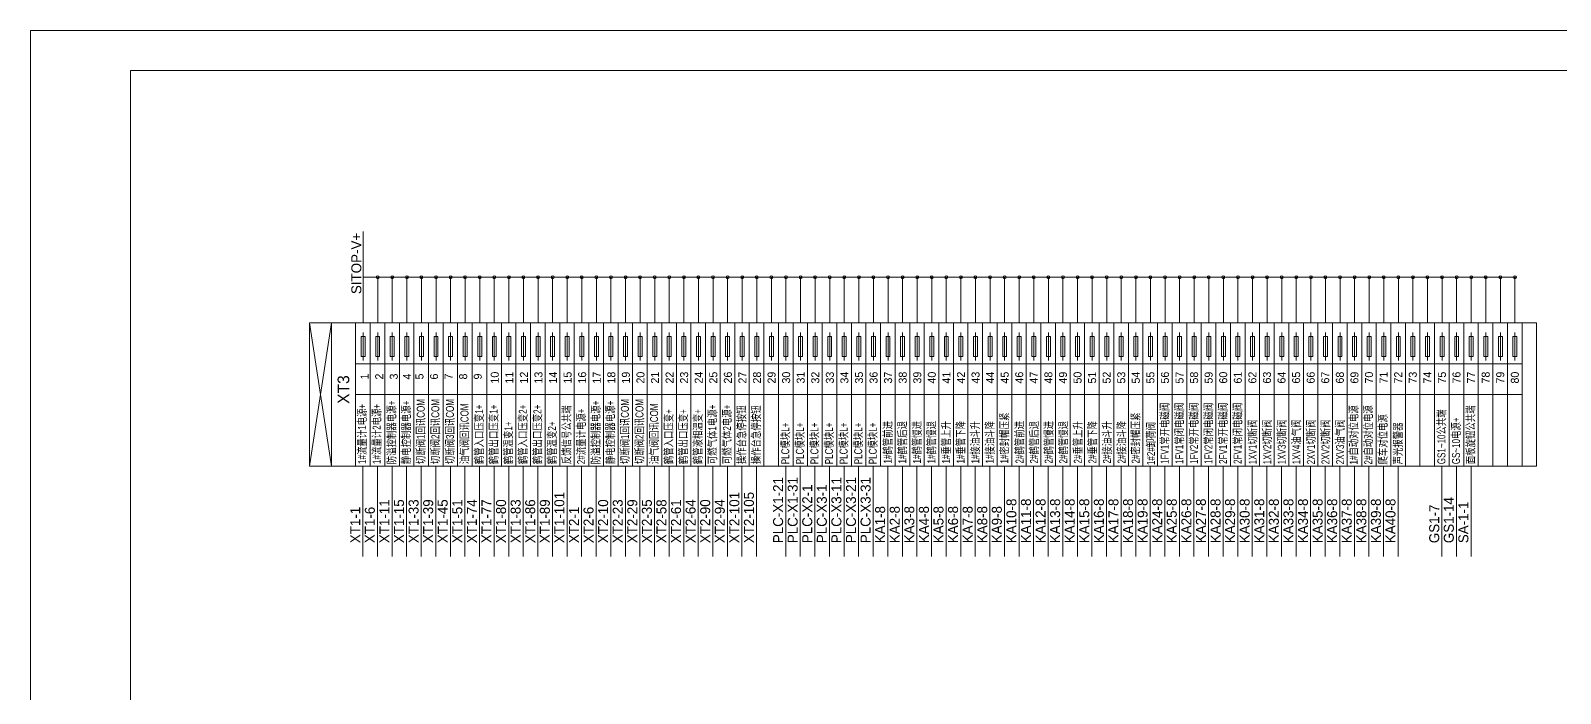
# Model space of a CAD drawing. Header units: millimetres. Extents: x 32721 to 72822, y 57624 to 123188.
# Drawn here: x 42543 to 45093, y 66426 to 67531 of the extents above; entities that cross this region are included whole.
import ezdxf
from ezdxf.enums import TextEntityAlignment as Align

# ---------------------------------------------------------------- set-up
doc = ezdxf.new("R2010")
doc.units = ezdxf.units.MM
doc.header["$LTSCALE"] = 10
for name, color, linetype, lineweight in [('1轮廓实线层', 7, 'Continuous', 18), ('2细线层', 4, 'Continuous', 18), ('图框层', 7, 'Continuous', 18)]:
    doc.layers.add(name, color=color, linetype=linetype, lineweight=lineweight)
doc.styles.add('样式 1', font='SIMYOU.TTF', dxfattribs={"width": 0.75})

msp = doc.modelspace()

# ---------------------------------------------------------------- linework, layer by layer
at = {"layer": '1轮廓实线层'}
for p, q in [((43097.4, 67043.4), (43097.4, 67195.52)), ((43097.4, 67119.46), (43923.6, 67119.46)), ((43121.7, 67043.4), (43121.7, 67119.46)), ((43146, 67043.4), (43146, 67119.46)), ((43170.3, 67043.4), (43170.3, 67119.46)), ((43194.6, 67043.4), (43194.6, 67119.46)), ((43218.9, 67043.4), (43218.9, 67119.46)), ((43243.2, 67043.4), (43243.2, 67119.46)), ((43267.5, 67043.4), (43267.5, 67119.46)), ((43291.8, 67043.4), (43291.8, 67119.46)), ((43316.1, 67043.4), (43316.1, 67119.46)), ((43340.4, 67043.4), (43340.4, 67119.46)), ((43364.7, 67043.4), (43364.7, 67119.46)), ((43389, 67043.4), (43389, 67119.46)), ((43413.3, 67043.4), (43413.3, 67119.46)), ((43437.6, 67043.4), (43437.6, 67119.46)), ((43461.9, 67043.4), (43461.9, 67119.46)), ((43486.2, 67043.4), (43486.2, 67119.46)), ((43510.5, 67043.4), (43510.5, 67119.46)), ((43534.8, 67043.4), (43534.8, 67119.46)), ((43559.1, 67043.4), (43559.1, 67119.46)), ((43583.4, 67043.4), (43583.4, 67119.46)), ((43607.7, 67043.4), (43607.7, 67119.46)), ((43632, 67043.4), (43632, 67119.46)), ((43656.3, 67043.4), (43656.3, 67119.46)), ((43680.6, 67043.4), (43680.6, 67119.46)), ((43704.9, 67043.4), (43704.9, 67119.46)), ((43729.2, 67043.4), (43729.2, 67119.46)), ((43753.5, 67043.4), (43753.5, 67119.46)), ((43777.8, 67043.4), (43777.8, 67119.46)), ((43802.1, 67043.4), (43802.1, 67119.46)), ((43826.4, 67043.4), (43826.4, 67119.46)), ((43850.7, 67043.4), (43850.7, 67119.46)), ((43875, 67043.4), (43875, 67119.46)), ((43899.3, 67043.4), (43899.3, 67119.46)), ((43923.6, 67043.4), (43923.6, 67119.46)), ((43923.6, 67119.46), (44749.8, 67119.46)), ((43947.9, 67043.4), (43947.9, 67119.46)), ((43972.2, 67043.4), (43972.2, 67119.46)), ((43996.5, 67043.4), (43996.5, 67119.46)), ((44020.8, 67043.4), (44020.8, 67119.46)), ((44045.1, 67043.4), (44045.1, 67119.46)), ((44069.4, 67043.4), (44069.4, 67119.46)), ((44093.7, 67043.4), (44093.7, 67119.46)), ((44118, 67043.4), (44118, 67119.46)), ((44142.3, 67043.4), (44142.3, 67119.46)), ((44166.6, 67043.4), (44166.6, 67119.46)), ((44190.9, 67043.4), (44190.9, 67119.46)), ((44215.2, 67043.4), (44215.2, 67119.46)), ((44239.5, 67043.4), (44239.5, 67119.46)), ((44263.8, 67043.4), (44263.8, 67119.46)), ((44288.1, 67043.4), (44288.1, 67119.46)), ((44312.4, 67043.4), (44312.4, 67119.46)), ((44336.7, 67043.4), (44336.7, 67119.46)), ((44361, 67043.4), (44361, 67119.46)), ((44385.3, 67043.4), (44385.3, 67119.46)), ((44409.6, 67043.4), (44409.6, 67119.46)), ((44433.9, 67043.4), (44433.9, 67119.46)), ((44458.2, 67043.4), (44458.2, 67119.46)), ((44482.5, 67043.4), (44482.5, 67119.46)), ((44506.8, 67043.4), (44506.8, 67119.46)), ((44531.1, 67043.4), (44531.1, 67119.46)), ((44555.4, 67043.4), (44555.4, 67119.46)), ((44579.7, 67043.4), (44579.7, 67119.46)), ((44604, 67043.4), (44604, 67119.46)), ((44628.3, 67043.4), (44628.3, 67119.46)), ((44652.6, 67043.4), (44652.6, 67119.46)), ((44676.9, 67043.4), (44676.9, 67119.46)), ((44701.2, 67043.4), (44701.2, 67119.46)), ((44725.5, 67043.4), (44725.5, 67119.46)), ((44749.8, 67043.4), (44749.8, 67119.46)), ((44749.8, 67119.46), (45019.6, 67119.46)), ((44774.1, 67043.4), (44774.1, 67119.46)), ((44798.4, 67043.4), (44798.4, 67119.46)), ((44822.7, 67043.4), (44822.7, 67119.46)), ((44847, 67043.4), (44847, 67119.46)), ((44871.3, 67043.4), (44871.3, 67119.46)), ((44895.6, 67043.4), (44895.6, 67119.46)), ((44919.9, 67043.4), (44919.9, 67119.46)), ((44944.2, 67043.4), (44944.2, 67119.46)), ((44968.5, 67043.4), (44968.5, 67119.46)), ((44992.8, 67043.4), (44992.8, 67119.46)), ((45017.1, 67043.4), (45017.1, 67119.46)), ((43008.17, 67043.4), (43044.62, 66804.2)), ((43008.17, 66804.2), (43044.62, 67043.4)), ((43044.62, 66804.2), (43044.62, 67043.4)), ((43044.62, 67043.4), (45053.2, 67043.4)), ((43084.9, 67043.4), (43084.9, 66804.2)), ((43109.2, 67043.4), (43109.2, 66804.2)), ((43133.5, 67043.4), (43133.5, 66804.2)), ((43157.8, 67043.4), (43157.8, 66804.2)), ((43182.1, 67043.4), (43182.1, 66804.2)), ((43206.4, 67043.4), (43206.4, 66804.2)), ((43230.7, 67043.4), (43230.7, 66804.2)), ((43255, 67043.4), (43255, 66804.2)), ((43279.3, 67043.4), (43279.3, 66804.2)), ((43303.6, 67043.4), (43303.6, 66804.2)), ((43327.9, 67043.4), (43327.9, 66804.2)), ((43352.2, 67043.4), (43352.2, 66804.2)), ((43376.5, 67043.4), (43376.5, 66804.2)), ((43400.8, 67043.4), (43400.8, 66804.2)), ((43425.1, 67043.4), (43425.1, 66804.2)), ((43449.4, 67043.4), (43449.4, 66804.2)), ((43473.7, 67043.4), (43473.7, 66804.2)), ((43498, 67043.4), (43498, 66804.2)), ((43522.3, 67043.4), (43522.3, 66804.2)), ((43546.6, 67043.4), (43546.6, 66804.2)), ((43570.9, 67043.4), (43570.9, 66804.2)), ((43595.2, 67043.4), (43595.2, 66804.2)), ((43619.5, 67043.4), (43619.5, 66804.2)), ((43643.8, 67043.4), (43643.8, 66804.2)), ((43668.1, 67043.4), (43668.1, 66804.2)), ((43692.4, 67043.4), (43692.4, 66804.2)), ((43716.7, 67043.4), (43716.7, 66804.2)), ((43741, 67043.4), (43741, 66804.2)), ((43765.3, 67043.4), (43765.3, 66804.2)), ((43789.6, 67043.4), (43789.6, 66804.2)), ((43813.9, 67043.4), (43813.9, 66804.2)), ((43838.2, 67043.4), (43838.2, 66804.2)), ((43862.5, 67043.4), (43862.5, 66804.2)), ((43886.8, 67043.4), (43886.8, 66804.2)), ((43911.1, 67043.4), (43911.1, 66804.2)), ((43935.4, 67043.4), (43935.4, 66804.2)), ((43959.7, 67043.4), (43959.7, 66804.2)), ((43984, 67043.4), (43984, 66804.2)), ((44008.3, 67043.4), (44008.3, 66804.2)), ((44032.6, 67043.4), (44032.6, 66804.2)), ((44056.9, 67043.4), (44056.9, 66804.2)), ((44081.2, 67043.4), (44081.2, 66804.2)), ((44105.5, 67043.4), (44105.5, 66804.2)), ((44129.8, 67043.4), (44129.8, 66804.2)), ((44154.1, 67043.4), (44154.1, 66804.2)), ((44178.4, 67043.4), (44178.4, 66804.2)), ((44202.7, 67043.4), (44202.7, 66804.2)), ((44227, 67043.4), (44227, 66804.2)), ((44251.3, 67043.4), (44251.3, 66804.2)), ((44275.6, 67043.4), (44275.6, 66804.2)), ((44299.9, 67043.4), (44299.9, 66804.2)), ((44324.2, 67043.4), (44324.2, 66804.2)), ((44348.5, 67043.4), (44348.5, 66804.2)), ((44372.8, 67043.4), (44372.8, 66804.2)), ((44397.1, 67043.4), (44397.1, 66804.2)), ((44421.4, 67043.4), (44421.4, 66804.2)), ((44445.7, 67043.4), (44445.7, 66804.2)), ((44470, 67043.4), (44470, 66804.2)), ((44494.3, 67043.4), (44494.3, 66804.2)), ((44518.6, 67043.4), (44518.6, 66804.2)), ((44542.9, 67043.4), (44542.9, 66804.2)), ((44567.2, 67043.4), (44567.2, 66804.2)), ((44591.5, 67043.4), (44591.5, 66804.2)), ((44615.8, 67043.4), (44615.8, 66804.2)), ((44640.1, 67043.4), (44640.1, 66804.2)), ((44664.4, 67043.4), (44664.4, 66804.2)), ((44688.7, 67043.4), (44688.7, 66804.2)), ((44713, 67043.4), (44713, 66804.2)), ((44737.3, 67043.4), (44737.3, 66804.2)), ((44761.6, 67043.4), (44761.6, 66804.2)), ((44785.9, 67043.4), (44785.9, 66804.2)), ((44810.2, 67043.4), (44810.2, 66804.2)), ((44834.5, 67043.4), (44834.5, 66804.2)), ((44858.8, 67043.4), (44858.8, 66804.2)), ((44883.1, 67043.4), (44883.1, 66804.2)), ((44907.4, 67043.4), (44907.4, 66804.2)), ((44931.7, 67043.4), (44931.7, 66804.2)), ((44956, 67043.4), (44956, 66804.2)), ((44980.3, 67043.4), (44980.3, 66804.2)), ((45004.6, 67043.4), (45004.6, 66804.2)), ((45028.9, 67043.4), (45028.9, 66804.2)), ((45053.2, 67043.4), (45053.2, 66804.2)), ((43097.4, 66980.59), (43097.4, 67027.2)), ((43121.7, 66980.59), (43121.7, 67027.2)), ((43146, 66980.59), (43146, 67027.2)), ((43170.3, 66980.59), (43170.3, 67027.2)), ((43194.6, 66980.59), (43194.6, 67027.2)), ((43218.9, 66980.59), (43218.9, 67027.2)), ((43243.2, 66980.59), (43243.2, 67027.2)), ((43267.5, 66980.59), (43267.5, 67027.2)), ((43291.8, 66980.59), (43291.8, 67027.2)), ((43316.1, 66980.59), (43316.1, 67027.2)), ((43340.4, 66980.59), (43340.4, 67027.2)), ((43364.7, 66980.59), (43364.7, 67027.2)), ((43389, 66980.59), (43389, 67027.2)), ((43413.3, 66980.59), (43413.3, 67027.2)), ((43437.6, 66980.59), (43437.6, 67027.2)), ((43461.9, 66980.59), (43461.9, 67027.2)), ((43486.2, 66980.59), (43486.2, 67027.2)), ((43510.5, 66980.59), (43510.5, 67027.2)), ((43534.8, 66980.59), (43534.8, 67027.2)), ((43559.1, 66980.59), (43559.1, 67027.2)), ((43583.4, 66980.59), (43583.4, 67027.2)), ((43607.7, 66980.59), (43607.7, 67027.2)), ((43632, 66980.59), (43632, 67027.2)), ((43656.3, 66980.59), (43656.3, 67027.2)), ((43680.6, 66980.59), (43680.6, 67027.2)), ((43704.9, 66980.59), (43704.9, 67027.2)), ((43729.2, 66980.59), (43729.2, 67027.2)), ((43753.5, 66980.59), (43753.5, 67027.2)), ((43777.8, 66980.59), (43777.8, 67027.2)), ((43802.1, 66980.59), (43802.1, 67027.2)), ((43826.4, 66980.59), (43826.4, 67027.2)), ((43850.7, 66980.59), (43850.7, 67027.2)), ((43875, 66980.59), (43875, 67027.2)), ((43899.3, 66980.59), (43899.3, 67027.2)), ((43923.6, 66980.59), (43923.6, 67027.2)), ((43947.9, 66980.59), (43947.9, 67027.2)), ((43972.2, 66980.59), (43972.2, 67027.2)), ((43996.5, 66980.59), (43996.5, 67027.2)), ((44020.8, 66980.59), (44020.8, 67027.2)), ((44045.1, 66980.59), (44045.1, 67027.2)), ((44069.4, 66980.59), (44069.4, 67027.2)), ((44093.7, 66980.59), (44093.7, 67027.2)), ((44118, 66980.59), (44118, 67027.2)), ((44142.3, 66980.59), (44142.3, 67027.2)), ((44166.6, 66980.59), (44166.6, 67027.2)), ((44190.9, 66980.59), (44190.9, 67027.2)), ((44215.2, 66980.59), (44215.2, 67027.2)), ((44239.5, 66980.59), (44239.5, 67027.2)), ((44263.8, 66980.59), (44263.8, 67027.2)), ((44288.1, 66980.59), (44288.1, 67027.2)), ((44312.4, 66980.59), (44312.4, 67027.2)), ((44336.7, 66980.59), (44336.7, 67027.2)), ((44361, 66980.59), (44361, 67027.2)), ((44385.3, 66980.59), (44385.3, 67027.2)), ((44409.6, 66980.59), (44409.6, 67027.2)), ((44433.9, 66980.59), (44433.9, 67027.2)), ((44458.2, 66980.59), (44458.2, 67027.2)), ((44482.5, 66980.59), (44482.5, 67027.2)), ((44506.8, 66980.59), (44506.8, 67027.2)), ((44531.1, 66980.59), (44531.1, 67027.2)), ((44555.4, 66980.59), (44555.4, 67027.2)), ((44579.7, 66980.59), (44579.7, 67027.2)), ((44604, 66980.59), (44604, 67027.2)), ((44628.3, 66980.59), (44628.3, 67027.2)), ((44652.6, 66980.59), (44652.6, 67027.2)), ((44676.9, 66980.59), (44676.9, 67027.2)), ((44701.2, 66980.59), (44701.2, 67027.2)), ((44725.5, 66980.59), (44725.5, 67027.2)), ((44749.8, 66980.59), (44749.8, 67027.2)), ((44774.1, 66980.59), (44774.1, 67027.2)), ((44798.4, 66980.59), (44798.4, 67027.2)), ((44822.7, 66980.59), (44822.7, 67027.2)), ((44847, 66980.59), (44847, 67027.2)), ((44871.3, 66980.59), (44871.3, 67027.2)), ((44895.6, 66980.59), (44895.6, 67027.2)), ((44919.9, 66980.59), (44919.9, 67027.2)), ((44944.2, 66980.59), (44944.2, 67027.2)), ((44968.5, 66980.59), (44968.5, 67027.2)), ((44992.8, 66980.59), (44992.8, 67027.2)), ((45017.1, 66980.59), (45017.1, 67027.2)), ((43008.17, 66998.6), (43008.17, 66804.2)), ((43008.17, 66998.6), (43008.17, 66804.2)), ((43008.17, 66998.6), (43008.17, 66804.2)), ((43008.17, 66998.6), (43008.17, 66804.2)), ((43008.17, 66998.6), (43008.17, 66804.2)), ((43008.17, 66998.6), (43008.17, 66804.2)), ((43008.17, 66998.6), (43008.17, 66804.2)), ((43008.17, 66998.6), (43008.17, 66804.2)), ((43008.17, 66998.6), (43008.17, 66804.2)), ((43008.17, 66998.6), (43008.17, 66804.2)), ((43044.62, 66998.6), (43044.62, 66804.2)), ((43044.62, 66998.6), (43044.62, 66804.2)), ((45028.9, 66974.93), (43084.9, 66974.93)), ((43084.9, 66923.8), (45028.9, 66923.8)), ((45053.2, 66804.2), (43044.62, 66804.2)), ((43097.05, 66804.2), (43097.05, 66653.82)), ((43121.35, 66804.2), (43121.35, 66653.82)), ((43145.65, 66804.2), (43145.65, 66653.82)), ((43169.95, 66804.2), (43169.95, 66653.82)), ((43194.25, 66804.2), (43194.25, 66653.82)), ((43218.55, 66804.2), (43218.55, 66653.82)), ((43242.85, 66804.2), (43242.85, 66653.82)), ((43267.15, 66804.2), (43267.15, 66653.82)), ((43291.45, 66804.2), (43291.45, 66653.82)), ((43315.75, 66804.2), (43315.75, 66653.82)), ((43340.05, 66804.2), (43340.05, 66653.82)), ((43364.35, 66804.2), (43364.35, 66653.82)), ((43388.65, 66804.2), (43388.65, 66653.82)), ((43412.95, 66804.2), (43412.95, 66653.82)), ((43437.25, 66804.2), (43437.25, 66653.82)), ((43461.55, 66804.2), (43461.55, 66653.82)), ((43485.85, 66804.2), (43485.85, 66653.82)), ((43510.15, 66804.2), (43510.15, 66653.82)), ((43534.45, 66804.2), (43534.45, 66653.82)), ((43558.75, 66804.2), (43558.75, 66653.82)), ((43583.05, 66804.2), (43583.05, 66653.82)), ((43607.35, 66804.2), (43607.35, 66653.82)), ((43631.65, 66804.2), (43631.65, 66653.82)), ((43655.95, 66804.2), (43655.95, 66653.82)), ((43680.25, 66804.2), (43680.25, 66653.82)), ((43704.55, 66804.2), (43704.55, 66653.82)), ((43728.85, 66804.2), (43728.85, 66653.82)), ((43753.15, 66804.2), (43753.15, 66653.82)), ((43801.75, 66804.2), (43801.75, 66653.82)), ((43826.05, 66804.2), (43826.05, 66653.82)), ((43850.35, 66804.2), (43850.35, 66653.82)), ((43874.65, 66804.2), (43874.65, 66653.82)), ((43898.95, 66804.2), (43898.95, 66653.82)), ((43923.25, 66804.2), (43923.25, 66653.82)), ((43947.55, 66804.2), (43947.55, 66653.82)), ((43971.85, 66804.2), (43971.85, 66653.82)), ((43996.15, 66804.2), (43996.15, 66653.82)), ((44020.45, 66804.2), (44020.45, 66653.82)), ((44044.75, 66804.2), (44044.75, 66653.82)), ((44069.05, 66804.2), (44069.05, 66653.82)), ((44093.35, 66804.2), (44093.35, 66653.82)), ((44117.65, 66804.2), (44117.65, 66653.82)), ((44141.95, 66804.2), (44141.95, 66653.82)), ((44166.25, 66804.2), (44166.25, 66653.82)), ((44190.55, 66804.2), (44190.55, 66653.82)), ((44214.85, 66804.2), (44214.85, 66653.82)), ((44239.15, 66804.2), (44239.15, 66653.82)), ((44263.45, 66804.2), (44263.45, 66653.82)), ((44287.75, 66804.2), (44287.75, 66653.82)), ((44312.05, 66804.2), (44312.05, 66653.82)), ((44336.35, 66804.2), (44336.35, 66653.82)), ((44360.65, 66804.2), (44360.65, 66653.82)), ((44384.95, 66804.2), (44384.95, 66653.82)), ((44409.25, 66804.2), (44409.25, 66653.82)), ((44433.55, 66804.2), (44433.55, 66653.82)), ((44457.85, 66804.2), (44457.85, 66653.82)), ((44482.15, 66804.2), (44482.15, 66653.82)), ((44506.45, 66804.2), (44506.45, 66653.82)), ((44530.75, 66804.2), (44530.75, 66653.82)), ((44555.05, 66804.2), (44555.05, 66653.82)), ((44579.35, 66804.2), (44579.35, 66653.82)), ((44603.65, 66804.2), (44603.65, 66653.82)), ((44627.95, 66804.2), (44627.95, 66653.82)), ((44652.25, 66804.2), (44652.25, 66653.82)), ((44676.55, 66804.2), (44676.55, 66653.82)), ((44700.85, 66804.2), (44700.85, 66653.82)), ((44725.15, 66804.2), (44725.15, 66653.82)), ((44749.45, 66804.2), (44749.45, 66653.82)), ((44773.75, 66804.2), (44773.75, 66653.82)), ((44798.05, 66804.2), (44798.05, 66653.82)), ((44822.35, 66804.2), (44822.35, 66653.82)), ((44895.25, 66804.2), (44895.25, 66653.82)), ((44919.55, 66804.2), (44919.55, 66653.82)), ((44943.85, 66804.2), (44943.85, 66653.82))]:
    msp.add_line(p, q, dxfattribs=at)
for points in [[(43008.17, 66804.2), (43008.17, 67043.4), (43044.62, 67043.4), (43044.62, 66804.2)], [(43094.09, 66987.08), (43094.09, 67020.71), (43100.7, 67020.71), (43100.7, 66987.08)], [(43118.39, 66987.08), (43118.39, 67020.71), (43125, 67020.71), (43125, 66987.08)], [(43142.69, 66987.08), (43142.69, 67020.71), (43149.3, 67020.71), (43149.3, 66987.08)], [(43166.99, 66987.08), (43166.99, 67020.71), (43173.6, 67020.71), (43173.6, 66987.08)], [(43191.29, 66987.08), (43191.29, 67020.71), (43197.9, 67020.71), (43197.9, 66987.08)], [(43215.59, 66987.08), (43215.59, 67020.71), (43222.2, 67020.71), (43222.2, 66987.08)], [(43239.89, 66987.08), (43239.89, 67020.71), (43246.5, 67020.71), (43246.5, 66987.08)], [(43264.19, 66987.08), (43264.19, 67020.71), (43270.8, 67020.71), (43270.8, 66987.08)], [(43288.49, 66987.08), (43288.49, 67020.71), (43295.1, 67020.71), (43295.1, 66987.08)], [(43312.79, 66987.08), (43312.79, 67020.71), (43319.4, 67020.71), (43319.4, 66987.08)], [(43337.09, 66987.08), (43337.09, 67020.71), (43343.7, 67020.71), (43343.7, 66987.08)], [(43361.39, 66987.08), (43361.39, 67020.71), (43368, 67020.71), (43368, 66987.08)], [(43385.69, 66987.08), (43385.69, 67020.71), (43392.3, 67020.71), (43392.3, 66987.08)], [(43409.99, 66987.08), (43409.99, 67020.71), (43416.6, 67020.71), (43416.6, 66987.08)], [(43434.29, 66987.08), (43434.29, 67020.71), (43440.9, 67020.71), (43440.9, 66987.08)], [(43458.59, 66987.08), (43458.59, 67020.71), (43465.2, 67020.71), (43465.2, 66987.08)], [(43482.89, 66987.08), (43482.89, 67020.71), (43489.5, 67020.71), (43489.5, 66987.08)], [(43507.19, 66987.08), (43507.19, 67020.71), (43513.8, 67020.71), (43513.8, 66987.08)], [(43531.49, 66987.08), (43531.49, 67020.71), (43538.1, 67020.71), (43538.1, 66987.08)], [(43555.79, 66987.08), (43555.79, 67020.71), (43562.4, 67020.71), (43562.4, 66987.08)], [(43580.09, 66987.08), (43580.09, 67020.71), (43586.7, 67020.71), (43586.7, 66987.08)], [(43604.39, 66987.08), (43604.39, 67020.71), (43611, 67020.71), (43611, 66987.08)], [(43628.69, 66987.08), (43628.69, 67020.71), (43635.3, 67020.71), (43635.3, 66987.08)], [(43652.99, 66987.08), (43652.99, 67020.71), (43659.6, 67020.71), (43659.6, 66987.08)], [(43677.29, 66987.08), (43677.29, 67020.71), (43683.9, 67020.71), (43683.9, 66987.08)], [(43701.59, 66987.08), (43701.59, 67020.71), (43708.2, 67020.71), (43708.2, 66987.08)], [(43725.89, 66987.08), (43725.89, 67020.71), (43732.5, 67020.71), (43732.5, 66987.08)], [(43750.19, 66987.08), (43750.19, 67020.71), (43756.8, 67020.71), (43756.8, 66987.08)], [(43774.49, 66987.08), (43774.49, 67020.71), (43781.1, 67020.71), (43781.1, 66987.08)], [(43798.79, 66987.08), (43798.79, 67020.71), (43805.4, 67020.71), (43805.4, 66987.08)], [(43823.09, 66987.08), (43823.09, 67020.71), (43829.7, 67020.71), (43829.7, 66987.08)], [(43847.39, 66987.08), (43847.39, 67020.71), (43854, 67020.71), (43854, 66987.08)], [(43871.69, 66987.08), (43871.69, 67020.71), (43878.3, 67020.71), (43878.3, 66987.08)], [(43895.99, 66987.08), (43895.99, 67020.71), (43902.6, 67020.71), (43902.6, 66987.08)], [(43920.29, 66987.08), (43920.29, 67020.71), (43926.9, 67020.71), (43926.9, 66987.08)], [(43944.59, 66987.08), (43944.59, 67020.71), (43951.2, 67020.71), (43951.2, 66987.08)], [(43968.89, 66987.08), (43968.89, 67020.71), (43975.5, 67020.71), (43975.5, 66987.08)], [(43993.19, 66987.08), (43993.19, 67020.71), (43999.8, 67020.71), (43999.8, 66987.08)], [(44017.49, 66987.08), (44017.49, 67020.71), (44024.1, 67020.71), (44024.1, 66987.08)], [(44041.79, 66987.08), (44041.79, 67020.71), (44048.4, 67020.71), (44048.4, 66987.08)], [(44066.09, 66987.08), (44066.09, 67020.71), (44072.7, 67020.71), (44072.7, 66987.08)], [(44090.39, 66987.08), (44090.39, 67020.71), (44097, 67020.71), (44097, 66987.08)], [(44114.69, 66987.08), (44114.69, 67020.71), (44121.3, 67020.71), (44121.3, 66987.08)], [(44138.99, 66987.08), (44138.99, 67020.71), (44145.6, 67020.71), (44145.6, 66987.08)], [(44163.29, 66987.08), (44163.29, 67020.71), (44169.9, 67020.71), (44169.9, 66987.08)], [(44187.59, 66987.08), (44187.59, 67020.71), (44194.2, 67020.71), (44194.2, 66987.08)], [(44211.89, 66987.08), (44211.89, 67020.71), (44218.5, 67020.71), (44218.5, 66987.08)], [(44236.19, 66987.08), (44236.19, 67020.71), (44242.8, 67020.71), (44242.8, 66987.08)], [(44260.49, 66987.08), (44260.49, 67020.71), (44267.1, 67020.71), (44267.1, 66987.08)], [(44284.79, 66987.08), (44284.79, 67020.71), (44291.4, 67020.71), (44291.4, 66987.08)], [(44309.09, 66987.08), (44309.09, 67020.71), (44315.7, 67020.71), (44315.7, 66987.08)], [(44333.39, 66987.08), (44333.39, 67020.71), (44340, 67020.71), (44340, 66987.08)], [(44357.69, 66987.08), (44357.69, 67020.71), (44364.3, 67020.71), (44364.3, 66987.08)], [(44381.99, 66987.08), (44381.99, 67020.71), (44388.6, 67020.71), (44388.6, 66987.08)], [(44406.29, 66987.08), (44406.29, 67020.71), (44412.9, 67020.71), (44412.9, 66987.08)], [(44430.59, 66987.08), (44430.59, 67020.71), (44437.2, 67020.71), (44437.2, 66987.08)], [(44454.89, 66987.08), (44454.89, 67020.71), (44461.5, 67020.71), (44461.5, 66987.08)], [(44479.19, 66987.08), (44479.19, 67020.71), (44485.8, 67020.71), (44485.8, 66987.08)], [(44503.49, 66987.08), (44503.49, 67020.71), (44510.1, 67020.71), (44510.1, 66987.08)], [(44527.79, 66987.08), (44527.79, 67020.71), (44534.4, 67020.71), (44534.4, 66987.08)], [(44552.09, 66987.08), (44552.09, 67020.71), (44558.7, 67020.71), (44558.7, 66987.08)], [(44576.39, 66987.08), (44576.39, 67020.71), (44583, 67020.71), (44583, 66987.08)], [(44600.69, 66987.08), (44600.69, 67020.71), (44607.3, 67020.71), (44607.3, 66987.08)], [(44624.99, 66987.08), (44624.99, 67020.71), (44631.6, 67020.71), (44631.6, 66987.08)], [(44649.29, 66987.08), (44649.29, 67020.71), (44655.9, 67020.71), (44655.9, 66987.08)], [(44673.59, 66987.08), (44673.59, 67020.71), (44680.2, 67020.71), (44680.2, 66987.08)], [(44697.89, 66987.08), (44697.89, 67020.71), (44704.5, 67020.71), (44704.5, 66987.08)], [(44722.19, 66987.08), (44722.19, 67020.71), (44728.8, 67020.71), (44728.8, 66987.08)], [(44746.49, 66987.08), (44746.49, 67020.71), (44753.1, 67020.71), (44753.1, 66987.08)], [(44770.79, 66987.08), (44770.79, 67020.71), (44777.4, 67020.71), (44777.4, 66987.08)], [(44795.09, 66987.08), (44795.09, 67020.71), (44801.7, 67020.71), (44801.7, 66987.08)], [(44819.39, 66987.08), (44819.39, 67020.71), (44826, 67020.71), (44826, 66987.08)], [(44843.69, 66987.08), (44843.69, 67020.71), (44850.3, 67020.71), (44850.3, 66987.08)], [(44867.99, 66987.08), (44867.99, 67020.71), (44874.6, 67020.71), (44874.6, 66987.08)], [(44892.29, 66987.08), (44892.29, 67020.71), (44898.9, 67020.71), (44898.9, 66987.08)], [(44916.59, 66987.08), (44916.59, 67020.71), (44923.2, 67020.71), (44923.2, 66987.08)], [(44940.89, 66987.08), (44940.89, 67020.71), (44947.5, 67020.71), (44947.5, 66987.08)], [(44965.19, 66987.08), (44965.19, 67020.71), (44971.8, 67020.71), (44971.8, 66987.08)], [(44989.49, 66987.08), (44989.49, 67020.71), (44996.1, 67020.71), (44996.1, 66987.08)], [(45013.79, 66987.08), (45013.79, 67020.71), (45020.4, 67020.71), (45020.4, 66987.08)]]:
    msp.add_lwpolyline(points, close=True, dxfattribs=at)
for centre in [(43121.7, 67119.46), (43146, 67119.46), (43170.3, 67119.46), (43194.6, 67119.46), (43218.9, 67119.46), (43243.2, 67119.46), (43267.5, 67119.46), (43291.8, 67119.46), (43316.1, 67119.46), (43340.4, 67119.46), (43364.7, 67119.46), (43389, 67119.46), (43413.3, 67119.46), (43437.6, 67119.46), (43461.9, 67119.46), (43486.2, 67119.46), (43510.5, 67119.46), (43534.8, 67119.46), (43559.1, 67119.46), (43583.4, 67119.46), (43607.7, 67119.46), (43632, 67119.46), (43656.3, 67119.46), (43680.6, 67119.46), (43704.9, 67119.46), (43729.2, 67119.46), (43753.5, 67119.46), (43777.8, 67119.46), (43802.1, 67119.46), (43826.4, 67119.46), (43850.7, 67119.46), (43875, 67119.46), (43899.3, 67119.46), (43923.6, 67119.46), (43947.9, 67119.46), (43972.2, 67119.46), (43996.5, 67119.46), (44020.8, 67119.46), (44045.1, 67119.46), (44069.4, 67119.46), (44093.7, 67119.46), (44118, 67119.46), (44142.3, 67119.46), (44166.6, 67119.46), (44190.9, 67119.46), (44215.2, 67119.46), (44239.5, 67119.46), (44263.8, 67119.46), (44288.1, 67119.46), (44312.4, 67119.46), (44336.7, 67119.46), (44361, 67119.46), (44385.3, 67119.46), (44409.6, 67119.46), (44433.9, 67119.46), (44458.2, 67119.46), (44482.5, 67119.46), (44506.8, 67119.46), (44531.1, 67119.46), (44555.4, 67119.46), (44579.7, 67119.46), (44604, 67119.46), (44628.3, 67119.46), (44652.6, 67119.46), (44676.9, 67119.46), (44701.2, 67119.46), (44725.5, 67119.46), (44749.8, 67119.46), (44774.1, 67119.46), (44798.4, 67119.46), (44822.7, 67119.46), (44847, 67119.46), (44871.3, 67119.46), (44895.6, 67119.46), (44919.9, 67119.46), (44944.2, 67119.46), (44968.5, 67119.46), (44992.8, 67119.46), (45017.1, 67119.46)]:
    msp.add_circle(centre, 2.5, dxfattribs=at)
at = {"layer": '2细线层'}
for p in [(42543.25, 64730.5), (46503.25, 67530.5)]:
    msp.add_line(p, (42543.25, 67530.5), dxfattribs=at)
at = {"layer": '图框层'}
for p in [(42709.92, 64797.17), (46436.59, 67463.84)]:
    msp.add_line(p, (42709.92, 67463.84), dxfattribs=at)

# ---------------------------------------------------------------- texts
at = {"layer": '1轮廓实线层', "style": '样式 1'}
for s, height, p in [('SITOP-V+', 16.667, (43094.44, 67091.25)), ('1', 13.33, (43106.61, 66948.89)), ('2', 13.33, (43130.9, 66948.89)), ('3', 13.33, (43155.18, 66948.89)), ('4', 13.33, (43177.21, 66948.89)), ('5', 13.33, (43198.01, 66948.89)), ('6', 13.33, (43222.29, 66948.89)), ('7', 13.33, (43246.57, 66948.89)), ('8', 13.33, (43270.85, 66948.89)), ('9', 13.33, (43295.13, 66948.89)), ('10', 13.333, (43323.45, 66942.13)), ('11', 13.333, (43347.73, 66942.13)), ('12', 13.333, (43372.01, 66942.13)), ('13', 13.333, (43396.29, 66942.13)), ('14', 13.333, (43420.58, 66942.13)), ('15', 13.333, (43444.86, 66942.13)), ('16', 13.333, (43469.14, 66942.13)), ('17', 13.333, (43493.42, 66942.13)), ('18', 13.333, (43517.7, 66942.13)), ('19', 13.333, (43541.98, 66942.13)), ('20', 13.333, (43566.27, 66942.13)), ('21', 13.333, (43590.55, 66942.13)), ('22', 13.333, (43614.83, 66942.13)), ('23', 13.333, (43639.11, 66942.13)), ('24', 13.333, (43663.39, 66942.13)), ('25', 13.333, (43687.67, 66942.13)), ('26', 13.333, (43711.96, 66942.13)), ('27', 13.333, (43736.24, 66942.13)), ('28', 13.333, (43760.52, 66942.13)), ('29', 13.333, (43784.8, 66942.13)), ('30', 13.333, (43809.08, 66942.13)), ('31', 13.333, (43833.36, 66942.13)), ('32', 13.333, (43857.65, 66942.13)), ('33', 13.333, (43881.93, 66942.13)), ('34', 13.333, (43906.21, 66942.13)), ('35', 13.333, (43930.49, 66942.13)), ('36', 13.333, (43954.77, 66942.13)), ('37', 13.333, (43979.05, 66942.13)), ('38', 13.333, (44003.34, 66942.13)), ('39', 13.333, (44027.62, 66942.13)), ('40', 13.333, (44051.9, 66942.13)), ('41', 13.333, (44076.18, 66942.13)), ('42', 13.333, (44100.46, 66942.13)), ('43', 13.333, (44124.74, 66942.13)), ('44', 13.333, (44149.03, 66942.13)), ('45', 13.333, (44173.31, 66942.13)), ('46', 13.333, (44197.59, 66942.13)), ('47', 13.333, (44221.87, 66942.13)), ('48', 13.333, (44246.15, 66942.13)), ('49', 13.333, (44270.43, 66942.13)), ('50', 13.333, (44294.72, 66942.13)), ('51', 13.333, (44319, 66942.13)), ('52', 13.333, (44343.28, 66942.13)), ('53', 13.333, (44367.56, 66942.13)), ('54', 13.333, (44391.84, 66942.13)), ('55', 13.333, (44416.12, 66942.13)), ('56', 13.333, (44440.41, 66942.13)), ('57', 13.333, (44464.69, 66942.13)), ('58', 13.333, (44488.97, 66942.13)), ('59', 13.333, (44513.25, 66942.13)), ('60', 13.333, (44537.53, 66942.13)), ('61', 13.333, (44561.81, 66942.13)), ('62', 13.333, (44586.11, 66942.13)), ('63', 13.333, (44610.41, 66942.13)), ('64', 13.333, (44634.71, 66942.13)), ('65', 13.333, (44659.01, 66942.13)), ('66', 13.333, (44683.31, 66942.13)), ('67', 13.333, (44707.61, 66942.13)), ('68', 13.333, (44731.91, 66942.13)), ('69', 13.333, (44756.21, 66942.13)), ('70', 13.333, (44780.51, 66942.13)), ('71', 13.333, (44804.81, 66942.13)), ('72', 13.333, (44829.11, 66942.13)), ('73', 13.333, (44853.41, 66942.13)), ('74', 13.333, (44877.71, 66942.13)), ('75', 13.333, (44902.01, 66942.13)), ('76', 13.333, (44926.31, 66942.13)), ('77', 13.333, (44950.61, 66942.13)), ('78', 13.333, (44974.91, 66942.13)), ('79', 13.333, (44999.21, 66942.13)), ('80', 13.333, (45023.51, 66942.13)), ('PLC-X1-21', 16.667, (43797.34, 66676.09)), ('PLC-X1-31', 16.667, (43821.64, 66676.09)), ('PLC-X2-1', 16.667, (43845.94, 66676.09)), ('PLC-X3-1', 16.667, (43870.24, 66676.09)), ('PLC-X3-11', 16.667, (43894.54, 66676.09)), ('PLC-X3-21', 16.667, (43918.84, 66676.09)), ('PLC-X3-31', 16.667, (43943.14, 66676.09)), ('XT1-11', 16.667, (43141.24, 66676.09)), ('XT1-15', 16.667, (43165.54, 66676.09)), ('XT1-33', 16.667, (43189.84, 66676.09)), ('XT1-39', 16.667, (43214.14, 66676.09)), ('XT1-45', 16.667, (43238.44, 66676.09)), ('XT1-51', 16.667, (43262.74, 66676.09)), ('XT1-74', 16.667, (43287.04, 66676.09)), ('XT1-77', 16.667, (43311.34, 66676.09)), ('XT1-80', 16.667, (43335.64, 66676.09)), ('XT1-83', 16.667, (43359.94, 66676.09)), ('XT1-86', 16.667, (43384.24, 66676.09)), ('XT1-89', 16.667, (43408.54, 66676.09)), ('XT1-101', 16.667, (43432.84, 66676.09)), ('XT2-10', 16.667, (43505.74, 66676.09)), ('XT2-23', 16.667, (43530.04, 66676.09)), ('XT2-29', 16.667, (43554.34, 66676.09)), ('XT2-35', 16.667, (43578.64, 66676.09)), ('XT2-58', 16.667, (43602.94, 66676.09)), ('XT2-61', 16.667, (43627.24, 66676.09)), ('XT2-64', 16.667, (43651.54, 66676.09)), ('XT2-90', 16.667, (43675.84, 66676.09)), ('XT2-94', 16.667, (43700.14, 66676.09)), ('XT2-101', 16.667, (43724.44, 66676.09)), ('XT2-105', 16.667, (43748.74, 66676.09)), ('KA10-8', 16.667, (44186.14, 66676.09)), ('KA11-8', 16.667, (44210.44, 66676.09)), ('KA12-8', 16.667, (44234.74, 66676.09)), ('KA13-8', 16.667, (44259.04, 66676.09)), ('KA14-8', 16.667, (44283.34, 66676.09)), ('KA15-8', 16.667, (44307.64, 66676.09)), ('KA16-8', 16.667, (44331.94, 66676.09)), ('KA17-8', 16.667, (44356.24, 66676.09)), ('KA18-8', 16.667, (44380.54, 66676.09)), ('KA19-8', 16.667, (44404.84, 66676.09)), ('KA24-8', 16.667, (44429.14, 66676.09)), ('KA25-8', 16.667, (44453.44, 66676.09)), ('KA26-8', 16.667, (44477.74, 66676.09)), ('KA27-8', 16.667, (44502.04, 66676.09)), ('KA28-8', 16.667, (44526.34, 66676.09)), ('KA29-8', 16.667, (44550.64, 66676.09)), ('KA30-8', 16.667, (44574.94, 66676.09)), ('KA31-8', 16.667, (44599.24, 66676.09)), ('KA32-8', 16.667, (44623.54, 66676.09)), ('KA33-8', 16.667, (44647.84, 66676.09)), ('KA34-8', 16.667, (44672.14, 66676.09)), ('KA35-8', 16.667, (44696.44, 66676.09)), ('KA36-8', 16.667, (44720.74, 66676.09)), ('KA37-8', 16.667, (44745.04, 66676.09)), ('KA38-8', 16.667, (44769.34, 66676.09)), ('KA39-8', 16.667, (44793.64, 66676.09)), ('KA40-8', 16.667, (44817.94, 66676.09)), ('GS1-14', 16.667, (44915.14, 66676.09)), ('XT1-1', 16.667, (43092.64, 66676.09)), ('XT1-6', 16.667, (43116.94, 66676.09)), ('XT2-1', 16.667, (43457.14, 66676.09)), ('XT2-6', 16.667, (43481.44, 66676.09)), ('KA1-8', 16.667, (43967.44, 66676.09)), ('KA2-8', 16.667, (43991.74, 66676.09)), ('KA3-8', 16.667, (44016.04, 66676.09)), ('KA4-8', 16.667, (44040.34, 66676.09)), ('KA5-8', 16.667, (44064.64, 66676.09)), ('KA6-8', 16.667, (44088.94, 66676.09)), ('KA7-8', 16.667, (44113.24, 66676.09)), ('KA8-8', 16.667, (44137.54, 66676.09)), ('KA9-8', 16.667, (44161.84, 66676.09)), ('GS1-7', 16.667, (44890.84, 66676.09)), ('SA-1-1', 16.667, (44939.44, 66676.09))]:
    msp.add_text(s, height=height, rotation=90, dxfattribs=at).set_placement(p)
msp.add_text('XT3', height=19.444, rotation=90, dxfattribs=at).set_placement((43074.33, 66932.12), align=Align.CENTER)
at = {"layer": '1轮廓实线层', "style": '样式 1', "width": 0.75}
for s, p in [('1#流量计1电源+', (43102.31, 66808.17)), ('1#流量计2电源+', (43126.61, 66808.17)), ('防溢控制器电源+', (43151.54, 66807.73)), ('静电控制器电源+', (43175.84, 66807.73)), ('切断阀1回讯COM', (43200.14, 66807.73)), ('切断阀2回讯COM', (43224.44, 66807.73)), ('切断阀3回讯COM', (43248.74, 66807.73)), ('油气阀回讯COM', (43273.04, 66807.73)), ('鹤管入口压变1+', (43297.34, 66807.73)), ('鹤管出口压变1+', (43321.64, 66807.73)), ('鹤管入口压变2+', (43370.24, 66807.73)), ('鹤管出口压变2+', (43394.54, 66807.73)), ('反馈信号公共端', (43443.14, 66807.73)), ('防溢控制器电源+', (43491.74, 66807.73)), ('静电控制器电源+', (43516.04, 66807.73)), ('切断阀1回讯COM', (43540.34, 66807.73)), ('切断阀2回讯COM', (43564.64, 66807.73)), ('油气阀回讯COM', (43588.94, 66807.73)), ('可燃气体1电源+', (43686.14, 66807.73)), ('可燃气体2电源+', (43710.44, 66807.73)), ('操作台急停按钮', (43734.74, 66807.73)), ('操作台急停按钮', (43759.04, 66807.73)), ('1FV1常开电磁阀', (44440, 66808.2)), ('1FV1常闭电磁阀', (44464.3, 66808.2)), ('1FV2常开电磁阀', (44488.6, 66808.2)), ('1FV2常闭电磁阀', (44512.9, 66808.2)), ('2FV1常开电磁阀', (44537.2, 66808.2)), ('2FV1常闭电磁阀', (44561.5, 66808.2)), ('1#自动对位电源', (44754.89, 66807.15)), ('2#自动对位电源', (44779.19, 66807.15)), ('面板旋钮公共端', (44949.74, 66807.73)), ('鹤管温变1+', (43345.94, 66807.73)), ('鹤管温变2+', (43418.84, 66807.73)), ('2#流量计电源+', (43467.44, 66807.73)), ('鹤管入口压变+', (43613.24, 66807.73)), ('鹤管出口压变+', (43637.54, 66807.73)), ('鹤管液相温变+', (43661.84, 66807.73)), ('PLC模块L+', (43807.64, 66807.73)), ('PLC模块L+', (43831.94, 66807.73)), ('PLC模块L+', (43856.24, 66807.73)), ('PLC模块L+', (43880.54, 66807.73)), ('PLC模块L+', (43904.84, 66807.73)), ('PLC模块L+', (43929.14, 66807.73)), ('PLC模块L+', (43953.44, 66807.73)), ('1#鹤管前进', (43978.39, 66808.83)), ('1#鹤管后退', (44002.69, 66808.83)), ('1#鹤管慢进', (44026.99, 66808.83)), ('1#鹤管慢退', (44051.29, 66808.83)), ('1#垂管上升', (44075.59, 66808.83)), ('1#垂管下降', (44099.89, 66808.83)), ('1#接油斗升', (44124.19, 66808.83)), ('1#接油斗降', (44148.49, 66808.83)), ('1#密封帽压紧', (44172.79, 66808.83)), ('2#鹤管前进', (44198.01, 66808.83)), ('2#鹤管后退', (44222.31, 66808.83)), ('2#鹤管慢进', (44246.61, 66808.83)), ('2#鹤管慢退', (44270.91, 66808.83)), ('2#垂管上升', (44295.21, 66808.83)), ('2#垂管下降', (44319.51, 66808.83)), ('2#接油斗升', (44343.81, 66808.83)), ('2#接油斗降', (44368.11, 66808.83)), ('2#密封帽压紧', (44391.49, 66808.83)), ('1#2#卸荷阀', (44417.12, 66806.25)), ('1XV1切断阀', (44586.47, 66807.63)), ('1XV2切断阀', (44610.77, 66807.63)), ('1XV3切断阀', (44635.07, 66807.63)), ('1XV4油气阀', (44659.37, 66807.63)), ('2XV1切断阀', (44683.67, 66807.63)), ('2XV2切断阀', (44707.97, 66807.63)), ('2XV3油气阀', (44732.27, 66807.63)), ('爬车对位电源', (44803.49, 66807.15)), ('声光报警器', (44828.72, 66807.34)), ('GS1~10公共端', (44901.14, 66807.73)), ('GS~10电源+', (44925.44, 66807.73))]:
    msp.add_text(s, height=13.333, rotation=90, dxfattribs=at).set_placement(p)

doc.saveas('drawing.dxf')
